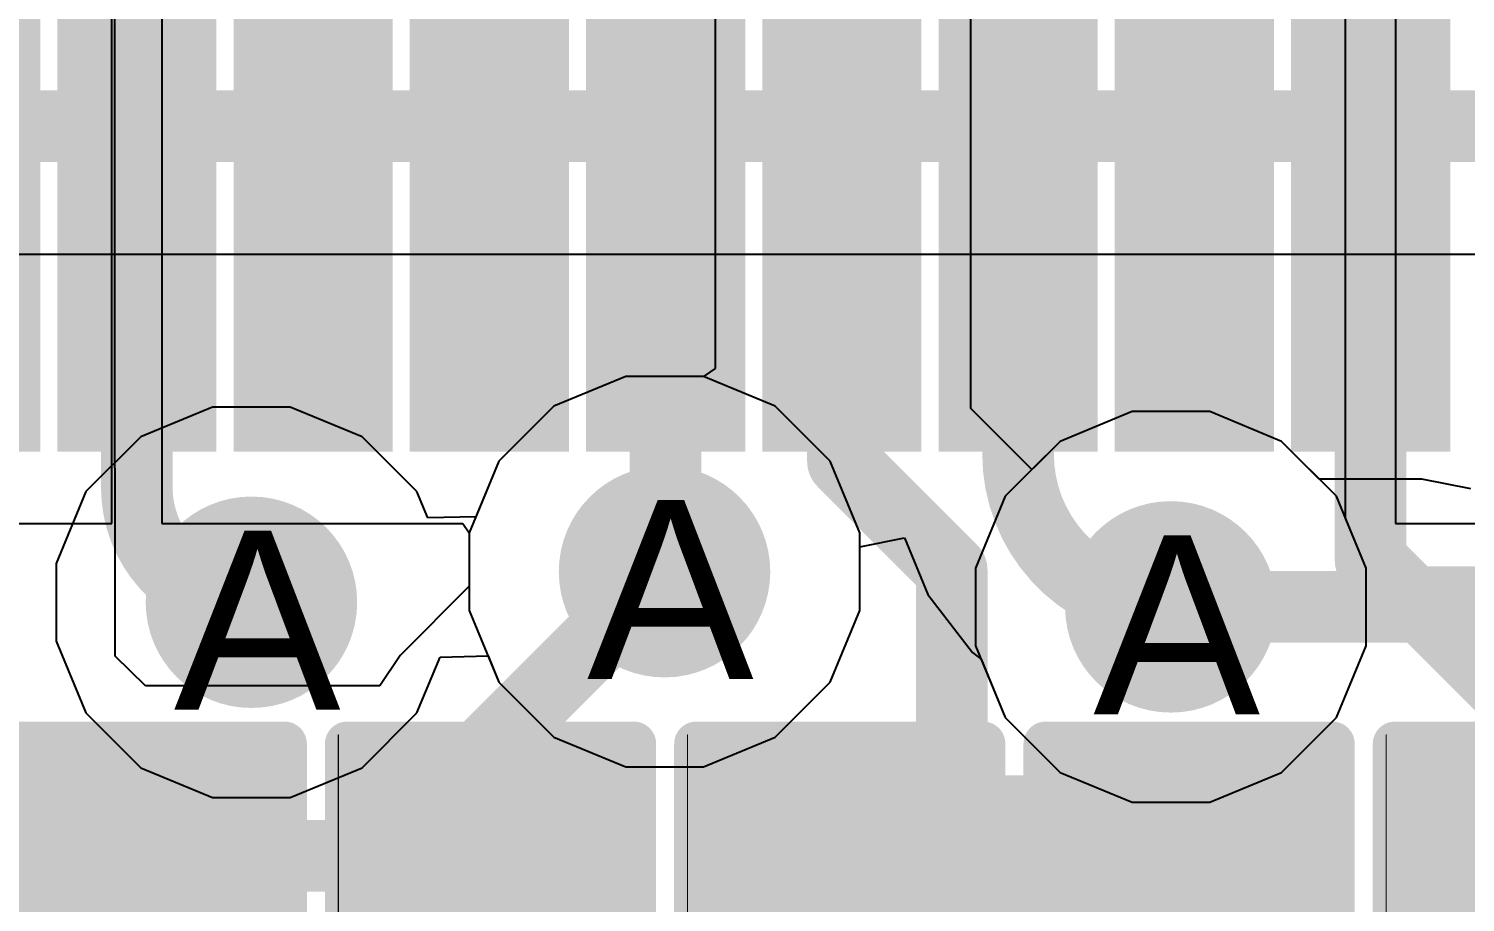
# Model space of a CAD drawing. Header units: inches. Extents: x 0 to 5271, y 0 to 5417.
# Drawn here: x 45.977 to 50.053, y 77.097 to 79.576 of the extents above; entities that cross this region are included whole.
import ezdxf

# ---------------------------------------------------------------- set-up
doc = ezdxf.new("R2010")
doc.units = ezdxf.units.IN
for name, color, linetype in [('Bottom Layer', 5, 'Continuous'), ('Bottom Overlay', 54, 'Continuous'), ('Bottom Paste', 16, 'Continuous'), ('Bottom Solder', 6, 'Continuous'), ('Drill Drawing', 1, 'Continuous'), ('L2_GND1', 16, 'Continuous'), ('L3_SIG1', 76, 'Continuous'), ('L4_PWR', 90, 'Continuous'), ('L5_GND2', 156, 'Continuous'), ('L6_SIG2', 130, 'Continuous'), ('L7_GND3', 216, 'Continuous'), ('Top Layer', 1, 'Continuous'), ('Top Paste', 8, 'Continuous'), ('Top Solder', 216, 'Continuous'), ('Via Holes', 16, 'Continuous')]:
    doc.layers.add(name, color=color, linetype=linetype)
doc.styles.add('Arial', font='', dxfattribs={"height": 0.2})
doc.styles.get('Arial').set_extended_font_data('Arial')

# ---------------------------------------------------------------- blocks, each defined once
blk = doc.blocks.new('AS0B826_S78B_7H_23')
at = {"layer": 'Top Layer'}
for points in [[(-27.9253, 26.381), (-27.5753, 26.381), (-27.5753, 24.381), (-27.9253, 24.381)], [(-27.4252, 26.381), (-27.0752, 26.381), (-27.0752, 24.381), (-27.4252, 24.381)], [(-26.9253, 26.381), (-26.5753, 26.381), (-26.5753, 24.381), (-26.9253, 24.381)], [(-26.4252, 26.381), (-26.0752, 26.381), (-26.0752, 24.381), (-26.4252, 24.381)], [(-25.9253, 26.381), (-25.5753, 26.381), (-25.5753, 24.381), (-25.9253, 24.381)], [(-25.4252, 26.381), (-25.0752, 26.381), (-25.0752, 24.381), (-25.4252, 24.381)], [(-24.9253, 26.381), (-24.5753, 26.381), (-24.5753, 24.381), (-24.9253, 24.381)], [(-24.4252, 26.381), (-24.0752, 26.381), (-24.0752, 24.381), (-24.4252, 24.381)]]:
    blk.add_hatch(color=1, dxfattribs=at).paths.add_polyline_path(points)
at = {"layer": 'Top Paste'}
for points in [[(-27.9253, 26.381), (-27.5753, 26.381), (-27.5753, 24.381), (-27.9253, 24.381)], [(-27.4252, 26.381), (-27.0752, 26.381), (-27.0752, 24.381), (-27.4252, 24.381)], [(-26.9253, 26.381), (-26.5753, 26.381), (-26.5753, 24.381), (-26.9253, 24.381)], [(-26.4252, 26.381), (-26.0752, 26.381), (-26.0752, 24.381), (-26.4252, 24.381)], [(-25.9253, 26.381), (-25.5753, 26.381), (-25.5753, 24.381), (-25.9253, 24.381)], [(-25.4252, 26.381), (-25.0752, 26.381), (-25.0752, 24.381), (-25.4252, 24.381)], [(-24.9253, 26.381), (-24.5753, 26.381), (-24.5753, 24.381), (-24.9253, 24.381)], [(-24.4252, 26.381), (-24.0752, 26.381), (-24.0752, 24.381), (-24.4252, 24.381)]]:
    blk.add_hatch(color=8, dxfattribs=at).paths.add_polyline_path(points)
at = {"layer": 'Top Solder'}
for points in [[(-28.476, 26.4318), (-28.0244, 26.4318), (-28.0244, 24.3302), (-28.476, 24.3302)], [(-27.9761, 26.4318), (-27.5245, 26.4318), (-27.5245, 24.3302), (-27.9761, 24.3302)], [(-27.476, 26.4318), (-27.0244, 26.4318), (-27.0244, 24.3302), (-27.476, 24.3302)], [(-26.9761, 26.4318), (-26.5245, 26.4318), (-26.5245, 24.3302), (-26.9761, 24.3302)], [(-26.476, 26.4318), (-26.0244, 26.4318), (-26.0244, 24.3302), (-26.476, 24.3302)], [(-25.9761, 26.4318), (-25.5245, 26.4318), (-25.5245, 24.3302), (-25.9761, 24.3302)], [(-25.476, 26.4318), (-25.0244, 26.4318), (-25.0244, 24.3302), (-25.476, 24.3302)], [(-24.9761, 26.4318), (-24.5245, 26.4318), (-24.5245, 24.3302), (-24.9761, 24.3302)], [(-24.476, 26.4318), (-24.0244, 26.4318), (-24.0244, 24.3302), (-24.476, 24.3302)]]:
    blk.add_hatch(color=216, dxfattribs=at).paths.add_polyline_path(points)
blk = doc.blocks.new('R___0402_B_28')
at = {"layer": 'Bottom Layer'}
for points in [[(-0.2413, 0.3175), (-0.2413, -0.3175), (-0.6985, -0.3175), (-0.6985, 0.3175)], [(0.6985, 0.3175), (0.6985, -0.3175), (0.2413, -0.3175), (0.2413, 0.3175)]]:
    blk.add_hatch(color=5, dxfattribs=at).paths.add_polyline_path(points)
at = {"layer": 'Bottom Paste'}
for points in [[(-0.2413, 0.3175), (-0.2413, -0.3175), (-0.6985, -0.3175), (-0.6985, 0.3175)], [(0.6985, 0.3175), (0.6985, -0.3175), (0.2413, -0.3175), (0.2413, 0.3175)]]:
    blk.add_hatch(color=16, dxfattribs=at).paths.add_polyline_path(points)
at = {"layer": 'Bottom Solder'}
for points in [[(-0.1863, 0.3725), (-0.1863, -0.3725), (-0.7535, -0.3725), (-0.7535, 0.3725)], [(0.7535, 0.3725), (0.7535, -0.3725), (0.1863, -0.3725), (0.1863, 0.3725)]]:
    blk.add_hatch(color=6, dxfattribs=at).paths.add_polyline_path(points)
at = {"layer": 'Bottom Overlay'}
for points in [[(-0.7874, 0.4064, 0.127, 0.127, 0), (-0.7874, -0.4064, 0.127, 0.127, 0)], [(-0.7874, 0.4064, 0.127, 0.127, 0), (0.7874, 0.4064, 0.127, 0.127, 0)], [(0.7874, 0.4064, 0.127, 0.127, 0), (0.7874, -0.4064, 0.127, 0.127, 0)], [(-0.8128, 0.4318, 0.00323, 0.00323, 0), (0.8128, 0.4318, 0.00323, 0.00323, 0)], [(-0.7874, -0.4064, 0.127, 0.127, 0), (0.7874, -0.4064, 0.127, 0.127, 0)]]:
    blk.add_lwpolyline(points, format="xyseb", dxfattribs=at)
for points in [[(-0.8191, 0.4064, 0.0635, 0.0635, 1), (-0.7556, 0.4064, 0.0635, 0.0635, 1)], [(-0.8191, 0.4064, 0.0635, 0.0635, 1), (-0.7556, 0.4064, 0.0635, 0.0635, 1)], [(0.7557, 0.4064, 0.0635, 0.0635, 1), (0.8192, 0.4064, 0.0635, 0.0635, 1)], [(0.7557, 0.4064, 0.0635, 0.0635, 1), (0.8192, 0.4064, 0.0635, 0.0635, 1)], [(-0.8136, 0.4318, 0.00161, 0.00161, 1), (-0.812, 0.4318, 0.00161, 0.00161, 1)], [(0.812, 0.4318, 0.00161, 0.00161, 1), (0.8136, 0.4318, 0.00161, 0.00161, 1)], [(-0.8191, -0.4064, 0.0635, 0.0635, 1), (-0.7556, -0.4064, 0.0635, 0.0635, 1)], [(-0.8191, -0.4064, 0.0635, 0.0635, 1), (-0.7556, -0.4064, 0.0635, 0.0635, 1)], [(0.7557, -0.4064, 0.0635, 0.0635, 1), (0.8192, -0.4064, 0.0635, 0.0635, 1)], [(0.7557, -0.4064, 0.0635, 0.0635, 1), (0.8192, -0.4064, 0.0635, 0.0635, 1)]]:
    blk.add_lwpolyline(points, format="xyseb", close=True, dxfattribs=at)
blk = doc.blocks.new('C___0402_B_125')
at = {"layer": 'Bottom Layer'}
for points in [[(-0.2413, 0.3175), (-0.2413, -0.3175), (-0.6985, -0.3175), (-0.6985, 0.3175)], [(0.6985, 0.3175), (0.6985, -0.3175), (0.2413, -0.3175), (0.2413, 0.3175)]]:
    blk.add_hatch(color=5, dxfattribs=at).paths.add_polyline_path(points)
at = {"layer": 'Bottom Paste'}
for points in [[(-0.2413, 0.3175), (-0.2413, -0.3175), (-0.6985, -0.3175), (-0.6985, 0.3175)], [(0.6985, 0.3175), (0.6985, -0.3175), (0.2413, -0.3175), (0.2413, 0.3175)]]:
    blk.add_hatch(color=16, dxfattribs=at).paths.add_polyline_path(points)
at = {"layer": 'Bottom Solder'}
for points in [[(-0.1813, 0.3775), (-0.1813, -0.3775), (-0.7585, -0.3775), (-0.7585, 0.3775)], [(0.7585, 0.3775), (0.7585, -0.3775), (0.1813, -0.3775), (0.1813, 0.3775)]]:
    blk.add_hatch(color=6, dxfattribs=at).paths.add_polyline_path(points)
at = {"layer": 'Bottom Overlay'}
for points in [[(-0.7874, -0.4064, 0.127, 0.127, 0), (-0.7874, 0.4064, 0.127, 0.127, 0)], [(-0.2794, 0.4064, 0.127, 0.127, 0), (-0.7874, 0.4064, 0.127, 0.127, 0)], [(0.7874, 0.4064, 0.127, 0.127, 0), (0.2794, 0.4064, 0.127, 0.127, 0)], [(0.7874, -0.4064, 0.127, 0.127, 0), (0.7874, 0.4064, 0.127, 0.127, 0)], [(-0.2794, -0.4064, 0.127, 0.127, 0), (-0.7874, -0.4064, 0.127, 0.127, 0)], [(0.7874, -0.4064, 0.127, 0.127, 0), (0.2794, -0.4064, 0.127, 0.127, 0)]]:
    blk.add_lwpolyline(points, format="xyseb", dxfattribs=at)
for points in [[(-0.8192, 0.4064, 0.0635, 0.0635, 1), (-0.7557, 0.4064, 0.0635, 0.0635, 1)], [(-0.8192, 0.4064, 0.0635, 0.0635, 1), (-0.7557, 0.4064, 0.0635, 0.0635, 1)], [(-0.3112, 0.4064, 0.0635, 0.0635, 1), (-0.2477, 0.4064, 0.0635, 0.0635, 1)], [(0.2476, 0.4064, 0.0635, 0.0635, 1), (0.3111, 0.4064, 0.0635, 0.0635, 1)], [(0.7556, 0.4064, 0.0635, 0.0635, 1), (0.8191, 0.4064, 0.0635, 0.0635, 1)], [(0.7556, 0.4064, 0.0635, 0.0635, 1), (0.8191, 0.4064, 0.0635, 0.0635, 1)], [(-0.8192, -0.4064, 0.0635, 0.0635, 1), (-0.7557, -0.4064, 0.0635, 0.0635, 1)], [(-0.8192, -0.4064, 0.0635, 0.0635, 1), (-0.7557, -0.4064, 0.0635, 0.0635, 1)], [(-0.3112, -0.4064, 0.0635, 0.0635, 1), (-0.2477, -0.4064, 0.0635, 0.0635, 1)], [(0.2476, -0.4064, 0.0635, 0.0635, 1), (0.3111, -0.4064, 0.0635, 0.0635, 1)], [(0.7556, -0.4064, 0.0635, 0.0635, 1), (0.8191, -0.4064, 0.0635, 0.0635, 1)], [(0.7556, -0.4064, 0.0635, 0.0635, 1), (0.8191, -0.4064, 0.0635, 0.0635, 1)]]:
    blk.add_lwpolyline(points, format="xyseb", close=True, dxfattribs=at)
blk = doc.blocks.new('R___0402_B_161')
at = {"layer": 'Bottom Layer'}
for points in [[(-0.2413, 0.3175), (-0.2413, -0.3175), (-0.6985, -0.3175), (-0.6985, 0.3175)], [(0.6985, 0.3175), (0.6985, -0.3175), (0.2413, -0.3175), (0.2413, 0.3175)]]:
    blk.add_hatch(color=5, dxfattribs=at).paths.add_polyline_path(points)
at = {"layer": 'Bottom Paste'}
for points in [[(-0.2413, 0.3175), (-0.2413, -0.3175), (-0.6985, -0.3175), (-0.6985, 0.3175)], [(0.6985, 0.3175), (0.6985, -0.3175), (0.2413, -0.3175), (0.2413, 0.3175)]]:
    blk.add_hatch(color=16, dxfattribs=at).paths.add_polyline_path(points)
at = {"layer": 'Bottom Solder'}
for points in [[(-0.1863, 0.3725), (-0.1863, -0.3725), (-0.7535, -0.3725), (-0.7535, 0.3725)], [(0.7535, 0.3725), (0.7535, -0.3725), (0.1863, -0.3725), (0.1863, 0.3725)]]:
    blk.add_hatch(color=6, dxfattribs=at).paths.add_polyline_path(points)
at = {"layer": 'Bottom Overlay'}
for points in [[(-0.7874, 0.4064, 0.127, 0.127, 0), (0.7874, 0.4064, 0.127, 0.127, 0)], [(-0.7874, 0.4064, 0.127, 0.127, 0), (-0.7874, -0.4064, 0.127, 0.127, 0)], [(0.7874, 0.4064, 0.127, 0.127, 0), (0.7874, -0.4064, 0.127, 0.127, 0)], [(-0.8128, 0.4318, 0.00323, 0.00323, 0), (0.8128, 0.4318, 0.00323, 0.00323, 0)], [(-0.7874, -0.4064, 0.127, 0.127, 0), (0.7874, -0.4064, 0.127, 0.127, 0)]]:
    blk.add_lwpolyline(points, format="xyseb", dxfattribs=at)
for points in [[(-0.8191, 0.4064, 0.0635, 0.0635, 1), (-0.7556, 0.4064, 0.0635, 0.0635, 1)], [(-0.8191, 0.4064, 0.0635, 0.0635, 1), (-0.7556, 0.4064, 0.0635, 0.0635, 1)], [(0.7557, 0.4064, 0.0635, 0.0635, 1), (0.8192, 0.4064, 0.0635, 0.0635, 1)], [(0.7557, 0.4064, 0.0635, 0.0635, 1), (0.8192, 0.4064, 0.0635, 0.0635, 1)], [(-0.8136, 0.4318, 0.00161, 0.00161, 1), (-0.812, 0.4318, 0.00161, 0.00161, 1)], [(0.812, 0.4318, 0.00161, 0.00161, 1), (0.8136, 0.4318, 0.00161, 0.00161, 1)], [(-0.8191, -0.4064, 0.0635, 0.0635, 1), (-0.7556, -0.4064, 0.0635, 0.0635, 1)], [(-0.8191, -0.4064, 0.0635, 0.0635, 1), (-0.7556, -0.4064, 0.0635, 0.0635, 1)], [(0.7557, -0.4064, 0.0635, 0.0635, 1), (0.8192, -0.4064, 0.0635, 0.0635, 1)], [(0.7557, -0.4064, 0.0635, 0.0635, 1), (0.8192, -0.4064, 0.0635, 0.0635, 1)]]:
    blk.add_lwpolyline(points, format="xyseb", close=True, dxfattribs=at)
blk = doc.blocks.new('R___0402_B_359')
at = {"layer": 'Bottom Layer'}
for points in [[(-0.2413, 0.3175), (-0.2413, -0.3175), (-0.6985, -0.3175), (-0.6985, 0.3175)], [(0.6985, 0.3175), (0.6985, -0.3175), (0.2413, -0.3175), (0.2413, 0.3175)]]:
    blk.add_hatch(color=5, dxfattribs=at).paths.add_polyline_path(points)
at = {"layer": 'Bottom Paste'}
for points in [[(-0.2413, 0.3175), (-0.2413, -0.3175), (-0.6985, -0.3175), (-0.6985, 0.3175)], [(0.6985, 0.3175), (0.6985, -0.3175), (0.2413, -0.3175), (0.2413, 0.3175)]]:
    blk.add_hatch(color=16, dxfattribs=at).paths.add_polyline_path(points)
at = {"layer": 'Bottom Solder'}
for points in [[(-0.1863, 0.3725), (-0.1863, -0.3725), (-0.7535, -0.3725), (-0.7535, 0.3725)], [(0.7535, 0.3725), (0.7535, -0.3725), (0.1863, -0.3725), (0.1863, 0.3725)]]:
    blk.add_hatch(color=6, dxfattribs=at).paths.add_polyline_path(points)
at = {"layer": 'Bottom Overlay'}
for points in [[(-0.7874, 0.4064, 0.127, 0.127, 0), (0.7874, 0.4064, 0.127, 0.127, 0)], [(-0.7874, 0.4064, 0.127, 0.127, 0), (-0.7874, -0.4064, 0.127, 0.127, 0)], [(0.7874, 0.4064, 0.127, 0.127, 0), (0.7874, -0.4064, 0.127, 0.127, 0)], [(-0.8128, 0.4318, 0.00323, 0.00323, 0), (0.8128, 0.4318, 0.00323, 0.00323, 0)], [(-0.7874, -0.4064, 0.127, 0.127, 0), (0.7874, -0.4064, 0.127, 0.127, 0)]]:
    blk.add_lwpolyline(points, format="xyseb", dxfattribs=at)
for points in [[(-0.8192, 0.4064, 0.0635, 0.0635, 1), (-0.7557, 0.4064, 0.0635, 0.0635, 1)], [(-0.8192, 0.4064, 0.0635, 0.0635, 1), (-0.7557, 0.4064, 0.0635, 0.0635, 1)], [(0.7556, 0.4064, 0.0635, 0.0635, 1), (0.8191, 0.4064, 0.0635, 0.0635, 1)], [(0.7556, 0.4064, 0.0635, 0.0635, 1), (0.8191, 0.4064, 0.0635, 0.0635, 1)], [(-0.8136, 0.4318, 0.00161, 0.00161, 1), (-0.812, 0.4318, 0.00161, 0.00161, 1)], [(0.812, 0.4318, 0.00161, 0.00161, 1), (0.8136, 0.4318, 0.00161, 0.00161, 1)], [(-0.8192, -0.4064, 0.0635, 0.0635, 1), (-0.7557, -0.4064, 0.0635, 0.0635, 1)], [(-0.8192, -0.4064, 0.0635, 0.0635, 1), (-0.7557, -0.4064, 0.0635, 0.0635, 1)], [(0.7556, -0.4064, 0.0635, 0.0635, 1), (0.8191, -0.4064, 0.0635, 0.0635, 1)], [(0.7556, -0.4064, 0.0635, 0.0635, 1), (0.8191, -0.4064, 0.0635, 0.0635, 1)]]:
    blk.add_lwpolyline(points, format="xyseb", close=True, dxfattribs=at)
blk = doc.blocks.new('C___0402_B_569')
at = {"layer": 'Bottom Layer'}
for points in [[(-0.2413, 0.3175), (-0.2413, -0.3175), (-0.6985, -0.3175), (-0.6985, 0.3175)], [(0.6985, 0.3175), (0.6985, -0.3175), (0.2413, -0.3175), (0.2413, 0.3175)]]:
    blk.add_hatch(color=5, dxfattribs=at).paths.add_polyline_path(points)
at = {"layer": 'Bottom Paste'}
for points in [[(-0.2413, 0.3175), (-0.2413, -0.3175), (-0.6985, -0.3175), (-0.6985, 0.3175)], [(0.6985, 0.3175), (0.6985, -0.3175), (0.2413, -0.3175), (0.2413, 0.3175)]]:
    blk.add_hatch(color=16, dxfattribs=at).paths.add_polyline_path(points)
at = {"layer": 'Bottom Solder'}
for points in [[(-0.1813, 0.3775), (-0.1813, -0.3775), (-0.7585, -0.3775), (-0.7585, 0.3775)], [(0.7585, 0.3775), (0.7585, -0.3775), (0.1813, -0.3775), (0.1813, 0.3775)]]:
    blk.add_hatch(color=6, dxfattribs=at).paths.add_polyline_path(points)
at = {"layer": 'Bottom Overlay'}
for points in [[(-0.7874, -0.4064, 0.127, 0.127, 0), (-0.7874, 0.4064, 0.127, 0.127, 0)], [(-0.2794, 0.4064, 0.127, 0.127, 0), (-0.7874, 0.4064, 0.127, 0.127, 0)], [(0.7874, 0.4064, 0.127, 0.127, 0), (0.2794, 0.4064, 0.127, 0.127, 0)], [(0.7874, -0.4064, 0.127, 0.127, 0), (0.7874, 0.4064, 0.127, 0.127, 0)], [(-0.2794, -0.4064, 0.127, 0.127, 0), (-0.7874, -0.4064, 0.127, 0.127, 0)], [(0.7874, -0.4064, 0.127, 0.127, 0), (0.2794, -0.4064, 0.127, 0.127, 0)]]:
    blk.add_lwpolyline(points, format="xyseb", dxfattribs=at)
for points in [[(-0.8192, 0.4064, 0.0635, 0.0635, 1), (-0.7557, 0.4064, 0.0635, 0.0635, 1)], [(-0.8192, 0.4064, 0.0635, 0.0635, 1), (-0.7557, 0.4064, 0.0635, 0.0635, 1)], [(-0.3112, 0.4064, 0.0635, 0.0635, 1), (-0.2477, 0.4064, 0.0635, 0.0635, 1)], [(0.2476, 0.4064, 0.0635, 0.0635, 1), (0.3111, 0.4064, 0.0635, 0.0635, 1)], [(0.7556, 0.4064, 0.0635, 0.0635, 1), (0.8191, 0.4064, 0.0635, 0.0635, 1)], [(0.7556, 0.4064, 0.0635, 0.0635, 1), (0.8191, 0.4064, 0.0635, 0.0635, 1)], [(-0.8192, -0.4064, 0.0635, 0.0635, 1), (-0.7557, -0.4064, 0.0635, 0.0635, 1)], [(-0.8192, -0.4064, 0.0635, 0.0635, 1), (-0.7557, -0.4064, 0.0635, 0.0635, 1)], [(-0.3112, -0.4064, 0.0635, 0.0635, 1), (-0.2477, -0.4064, 0.0635, 0.0635, 1)], [(0.2476, -0.4064, 0.0635, 0.0635, 1), (0.3111, -0.4064, 0.0635, 0.0635, 1)], [(0.7556, -0.4064, 0.0635, 0.0635, 1), (0.8191, -0.4064, 0.0635, 0.0635, 1)], [(0.7556, -0.4064, 0.0635, 0.0635, 1), (0.8191, -0.4064, 0.0635, 0.0635, 1)]]:
    blk.add_lwpolyline(points, format="xyseb", close=True, dxfattribs=at)

msp = doc.modelspace()

# ---------------------------------------------------------------- hatches: boundary and pattern name
at = {"layer": 'Bottom Layer'}
h = msp.add_hatch(color=5, dxfattribs=at)
edge = h.paths.add_edge_path()
edge.add_arc((47.7811, 78.0349), 0.3, 0, 360)
h = msp.add_hatch(color=5, dxfattribs=at)
edge = h.paths.add_edge_path()
edge.add_arc((46.6091, 77.9482), 0.3, 0, 360)
h = msp.add_hatch(color=5, dxfattribs=at)
edge = h.paths.add_edge_path()
edge.add_arc((49.2175, 77.9351), 0.3, 0, 360)
msp.add_hatch(color=5, dxfattribs=at).paths.add_polyline_path([(47.9608, 77.0001), (49.5868, 77.0001), (49.5868, 77.4573), (47.9608, 77.4573)])
at = {"layer": 'L2_GND1'}
h = msp.add_hatch(color=16, dxfattribs=at)
edge = h.paths.add_edge_path()
edge.add_arc((47.7811, 78.0349), 0.3, 0, 360)
h = msp.add_hatch(color=16, dxfattribs=at)
edge = h.paths.add_edge_path()
edge.add_arc((46.6091, 77.9482), 0.3, 0, 360)
h = msp.add_hatch(color=16, dxfattribs=at)
edge = h.paths.add_edge_path()
edge.add_arc((49.2175, 77.9351), 0.3, 0, 360)
at = {"layer": 'L3_SIG1'}
h = msp.add_hatch(color=76, dxfattribs=at)
edge = h.paths.add_edge_path()
edge.add_arc((47.7811, 78.0349), 0.3, 0, 360)
h = msp.add_hatch(color=76, dxfattribs=at)
edge = h.paths.add_edge_path()
edge.add_arc((46.6091, 77.9482), 0.3, 0, 360)
h = msp.add_hatch(color=76, dxfattribs=at)
edge = h.paths.add_edge_path()
edge.add_arc((49.2175, 77.9351), 0.3, 0, 360)
at = {"layer": 'L4_PWR'}
h = msp.add_hatch(color=90, dxfattribs=at)
edge = h.paths.add_edge_path()
edge.add_arc((47.7811, 78.0349), 0.3, 0, 360)
h = msp.add_hatch(color=90, dxfattribs=at)
edge = h.paths.add_edge_path()
edge.add_arc((46.6091, 77.9482), 0.3, 0, 360)
h = msp.add_hatch(color=90, dxfattribs=at)
edge = h.paths.add_edge_path()
edge.add_arc((49.2175, 77.9351), 0.3, 0, 360)
at = {"layer": 'L5_GND2'}
h = msp.add_hatch(color=156, dxfattribs=at)
edge = h.paths.add_edge_path()
edge.add_arc((47.7811, 78.0349), 0.3, 0, 360)
h = msp.add_hatch(color=156, dxfattribs=at)
edge = h.paths.add_edge_path()
edge.add_arc((46.6091, 77.9482), 0.3, 0, 360)
h = msp.add_hatch(color=156, dxfattribs=at)
edge = h.paths.add_edge_path()
edge.add_arc((49.2175, 77.9351), 0.3, 0, 360)
at = {"layer": 'L6_SIG2'}
h = msp.add_hatch(color=130, dxfattribs=at)
edge = h.paths.add_edge_path()
edge.add_arc((47.7811, 78.0349), 0.3, 0, 360)
h = msp.add_hatch(color=130, dxfattribs=at)
edge = h.paths.add_edge_path()
edge.add_arc((46.6091, 77.9482), 0.3, 0, 360)
h = msp.add_hatch(color=130, dxfattribs=at)
edge = h.paths.add_edge_path()
edge.add_arc((49.2175, 77.9351), 0.3, 0, 360)
at = {"layer": 'L7_GND3'}
h = msp.add_hatch(color=216, dxfattribs=at)
edge = h.paths.add_edge_path()
edge.add_arc((47.7811, 78.0349), 0.3, 0, 360)
h = msp.add_hatch(color=216, dxfattribs=at)
edge = h.paths.add_edge_path()
edge.add_arc((46.6091, 77.9482), 0.3, 0, 360)
h = msp.add_hatch(color=216, dxfattribs=at)
edge = h.paths.add_edge_path()
edge.add_arc((49.2175, 77.9351), 0.3, 0, 360)
at = {"layer": 'Top Layer'}
h = msp.add_hatch(color=1, dxfattribs=at)
edge = h.paths.add_edge_path()
edge.add_arc((47.7811, 78.0349), 0.3, 0, 360)
h = msp.add_hatch(color=1, dxfattribs=at)
edge = h.paths.add_edge_path()
edge.add_arc((46.6091, 77.9482), 0.3, 0, 360)
h = msp.add_hatch(color=1, dxfattribs=at)
edge = h.paths.add_edge_path()
edge.add_arc((49.2175, 77.9351), 0.3, 0, 360)
at = {"layer": 'Via Holes'}
h = msp.add_hatch(color=7, dxfattribs=at)
edge = h.paths.add_edge_path()
edge.add_arc((47.7811, 78.0349), 0.15, 0, 360)
h = msp.add_hatch(color=7, dxfattribs=at)
edge = h.paths.add_edge_path()
edge.add_arc((46.6091, 77.9482), 0.15, 0, 360)
h = msp.add_hatch(color=7, dxfattribs=at)
edge = h.paths.add_edge_path()
edge.add_arc((49.2175, 77.9351), 0.15, 0, 360)

# ---------------------------------------------------------------- linework, layer by layer
at = {"layer": 'Bottom Layer'}
for p, q in [((47.9246, 80.3708), (47.9246, 78.6111)), ((48.6497, 78.4983), (48.6497, 80.3708)), ((46.2219, 78.3305), (46.2219, 80.31)), ((47.6709, 78.5888), (47.4672, 78.5045)), ((47.8912, 78.5888), (47.6709, 78.5888)), ((47.9246, 78.6111), (47.8912, 78.5888)), ((47.4672, 78.5045), (47.3114, 78.3487)), ((48.8235, 78.3246), (48.6497, 78.4983)), ((49.1073, 78.4891), (48.9036, 78.4048)), ((49.3277, 78.4891), (49.1073, 78.4891)), ((49.5313, 78.4048), (49.3277, 78.4891)), ((48.9036, 78.4048), (48.8235, 78.3246)), ((49.6384, 78.2977), (49.5313, 78.4048)), ((47.3114, 78.3487), (47.2271, 78.145)), ((46.2229, 78.3256), (46.2219, 78.3305)), ((46.2229, 78.275), (46.2229, 78.3256)), ((49.9297, 78.2977), (49.6384, 78.2977)), ((50.0684, 78.2701), (49.9297, 78.2977)), ((49.9297, 78.2977), (49.9297, 78.2977)), ((46.2229, 78.2748), (46.2229, 78.275)), ((46.2229, 77.7949), (46.2229, 78.2748)), ((46.2229, 78.2748), (46.2229, 78.2748)), ((47.2271, 78.145), (47.2271, 77.9936)), ((47.2271, 77.9936), (47.031, 77.7975)), ((46.3083, 77.7113), (46.2229, 77.7949)), ((46.2229, 77.7949), (46.2229, 77.7949)), ((47.031, 77.7975), (46.9734, 77.7113)), ((46.9734, 77.7113), (46.3083, 77.7113))]:
    msp.add_line(p, q, dxfattribs=at)
for points in [[(48.2872, 78.3481, 0.2032, 0.2032, 0), (48.2872, 80.7917, 0.2032, 0.2032, 0)], [(48.2872, 78.3481, 0.2032, 0.2032, 0), (48.5958, 78.0395, 0.2032, 0.2032, 0)], [(47.2873, 77.5411, 0.2032, 0.2032, 0), (47.7811, 78.0349, 0.2032, 0.2032, 0)], [(48.5958, 77.3557, 0.2032, 0.2032, 0), (48.5958, 78.0395, 0.2032, 0.2032, 0)], [(49.2175, 77.9351, 0.2032, 0.2032, 0), (49.9297, 77.9351, 0.2032, 0.2032, 0)], [(49.9297, 77.9351, 0.2032, 0.2032, 0), (50.2158, 77.6489, 0.2032, 0.2032, 0)], [(47.2873, 77.2287, 0.2032, 0.2032, 0), (47.2873, 77.5411, 0.2032, 0.2032, 0)], [(48.5958, 77.3557, 0.2032, 0.2032, 0), (49.0534, 77.3557, 0.2032, 0.2032, 0)], [(49.0534, 77.3557, 0.2032, 0.2032, 0), (49.1804, 77.2287, 0.2032, 0.2032, 0)], [(46.2964, 77.2287, 0.2032, 0.2032, 0), (47.2873, 77.2287, 0.2032, 0.2032, 0)], [(48.2783, 77.2287, 0.2032, 0.2032, 0), (49.1804, 77.2287, 0.2032, 0.2032, 0)], [(49.1804, 77.2287, 0.2032, 0.2032, 0), (49.2693, 77.2287, 0.2032, 0.2032, 0)]]:
    msp.add_lwpolyline(points, format="xyseb", dxfattribs=at)
for points in [[(48.2364, 78.3481, 0.1016, 0.1016, 1), (48.338, 78.3481, 0.1016, 0.1016, 1)], [(48.2364, 78.3481, 0.1016, 0.1016, 1), (48.338, 78.3481, 0.1016, 0.1016, 1)], [(47.7303, 78.0349, 0.1016, 0.1016, 1), (47.8319, 78.0349, 0.1016, 0.1016, 1)], [(48.545, 78.0395, 0.1016, 0.1016, 1), (48.6466, 78.0395, 0.1016, 0.1016, 1)], [(48.545, 78.0395, 0.1016, 0.1016, 1), (48.6466, 78.0395, 0.1016, 0.1016, 1)], [(49.1667, 77.9351, 0.1016, 0.1016, 1), (49.2683, 77.9351, 0.1016, 0.1016, 1)], [(49.8789, 77.9351, 0.1016, 0.1016, 1), (49.9805, 77.9351, 0.1016, 0.1016, 1)], [(49.8789, 77.9351, 0.1016, 0.1016, 1), (49.9805, 77.9351, 0.1016, 0.1016, 1)], [(47.2365, 77.5411, 0.1016, 0.1016, 1), (47.3381, 77.5411, 0.1016, 0.1016, 1)], [(47.2365, 77.5411, 0.1016, 0.1016, 1), (47.3381, 77.5411, 0.1016, 0.1016, 1)], [(48.545, 77.3557, 0.1016, 0.1016, 1), (48.6466, 77.3557, 0.1016, 0.1016, 1)], [(48.545, 77.3557, 0.1016, 0.1016, 1), (48.6466, 77.3557, 0.1016, 0.1016, 1)], [(49.0026, 77.3557, 0.1016, 0.1016, 1), (49.1042, 77.3557, 0.1016, 0.1016, 1)], [(49.0026, 77.3557, 0.1016, 0.1016, 1), (49.1042, 77.3557, 0.1016, 0.1016, 1)], [(46.2456, 77.2287, 0.1016, 0.1016, 1), (46.3472, 77.2287, 0.1016, 0.1016, 1)], [(47.2365, 77.2287, 0.1016, 0.1016, 1), (47.3381, 77.2287, 0.1016, 0.1016, 1)], [(47.2365, 77.2287, 0.1016, 0.1016, 1), (47.3381, 77.2287, 0.1016, 0.1016, 1)], [(48.2275, 77.2287, 0.1016, 0.1016, 1), (48.3291, 77.2287, 0.1016, 0.1016, 1)], [(49.1296, 77.2287, 0.1016, 0.1016, 1), (49.2312, 77.2287, 0.1016, 0.1016, 1)], [(49.1296, 77.2287, 0.1016, 0.1016, 1), (49.2312, 77.2287, 0.1016, 0.1016, 1)], [(49.1296, 77.2287, 0.1016, 0.1016, 1), (49.2312, 77.2287, 0.1016, 0.1016, 1)], [(49.2185, 77.2287, 0.1016, 0.1016, 1), (49.3201, 77.2287, 0.1016, 0.1016, 1)]]:
    msp.add_lwpolyline(points, format="xyseb", close=True, dxfattribs=at)
at = {"layer": 'L2_GND1'}
for p, q in [((31.9532, 78.9362), (62.5116, 78.9362)), ((47.6709, 78.5888), (47.4672, 78.5045)), ((47.8913, 78.5888), (47.6709, 78.5888)), ((48.0949, 78.5045), (47.8913, 78.5888)), ((47.4672, 78.5045), (47.3114, 78.3487)), ((48.2507, 78.3487), (48.0949, 78.5045)), ((49.1073, 78.4891), (48.9036, 78.4048)), ((49.3277, 78.4891), (49.1073, 78.4891)), ((49.5313, 78.4048), (49.3277, 78.4891)), ((48.9036, 78.4048), (48.7478, 78.2489)), ((49.6871, 78.2489), (49.5313, 78.4048)), ((47.3114, 78.3487), (47.2271, 78.145)), ((48.3351, 78.145), (48.2507, 78.3487)), ((48.7478, 78.2489), (48.6635, 78.0453)), ((49.7715, 78.0453), (49.6871, 78.2489)), ((47.2271, 78.145), (47.2271, 77.9247)), ((48.3351, 77.9247), (48.3351, 78.145)), ((48.6635, 78.0453), (48.6635, 77.8249)), ((49.7715, 77.8249), (49.7715, 78.0453)), ((47.2271, 77.9247), (47.3114, 77.721)), ((48.2507, 77.721), (48.3351, 77.9247)), ((48.6635, 77.8249), (48.7478, 77.6213)), ((49.6871, 77.6213), (49.7715, 77.8249)), ((47.3114, 77.721), (47.4672, 77.5652)), ((48.0949, 77.5652), (48.2507, 77.721)), ((48.7478, 77.6213), (48.9036, 77.4654)), ((49.5313, 77.4654), (49.6871, 77.6213)), ((47.4672, 77.5652), (47.6709, 77.4809)), ((47.8913, 77.4809), (48.0949, 77.5652)), ((47.6709, 77.4809), (47.8913, 77.4809)), ((48.9036, 77.4654), (49.1073, 77.3811)), ((49.3277, 77.3811), (49.5313, 77.4654)), ((49.1073, 77.3811), (49.3277, 77.3811))]:
    msp.add_line(p, q, dxfattribs=at)
msp.add_lwpolyline([(31.9532, 79.2988, 0.2032, 0.2032, 0), (62.6618, 79.2988, 0.2032, 0.2032, 0)], format="xyseb", dxfattribs=at)
at = {"layer": 'L3_SIG1'}
for p, q in [((47.6709, 78.5888), (47.4672, 78.5045)), ((47.8913, 78.5888), (47.6709, 78.5888)), ((48.0949, 78.5045), (47.8913, 78.5888)), ((47.4672, 78.5045), (47.3114, 78.3487)), ((48.2507, 78.3487), (48.0949, 78.5045)), ((49.1073, 78.4891), (48.9036, 78.4048)), ((49.3277, 78.4891), (49.1073, 78.4891)), ((49.5313, 78.4048), (49.3277, 78.4891)), ((48.9036, 78.4048), (48.7478, 78.2489)), ((49.6871, 78.2489), (49.5313, 78.4048)), ((47.3114, 78.3487), (47.2271, 78.145)), ((48.3351, 78.145), (48.2507, 78.3487)), ((48.7478, 78.2489), (48.6635, 78.0453)), ((49.7715, 78.0453), (49.6871, 78.2489)), ((47.2271, 78.145), (47.2271, 77.9247)), ((48.3351, 77.9247), (48.3351, 78.145)), ((48.6635, 78.0453), (48.6635, 77.8249)), ((49.7715, 77.8249), (49.7715, 78.0453)), ((47.2271, 77.9247), (47.3114, 77.721)), ((48.2507, 77.721), (48.3351, 77.9247)), ((48.6635, 77.8249), (48.7478, 77.6213)), ((49.6871, 77.6213), (49.7715, 77.8249)), ((47.3114, 77.721), (47.4672, 77.5652)), ((48.0949, 77.5652), (48.2507, 77.721)), ((48.7478, 77.6213), (48.9036, 77.4654)), ((49.5313, 77.4654), (49.6871, 77.6213)), ((47.4672, 77.5652), (47.6709, 77.4809)), ((47.8913, 77.4809), (48.0949, 77.5652)), ((47.6709, 77.4809), (47.8913, 77.4809)), ((48.9036, 77.4654), (49.1073, 77.3811)), ((49.3277, 77.3811), (49.5313, 77.4654)), ((49.1073, 77.3811), (49.3277, 77.3811))]:
    msp.add_line(p, q, dxfattribs=at)
at = {"layer": 'L4_PWR'}
for p, q in [((47.6709, 78.5888), (47.4672, 78.5045)), ((47.8913, 78.5888), (47.6709, 78.5888)), ((48.0949, 78.5045), (47.8913, 78.5888)), ((46.4989, 78.5022), (46.2953, 78.4178)), ((46.7193, 78.5022), (46.4989, 78.5022)), ((46.9229, 78.4178), (46.7193, 78.5022)), ((47.4672, 78.5045), (47.3114, 78.3487)), ((48.2507, 78.3487), (48.0949, 78.5045)), ((49.1073, 78.4891), (48.9036, 78.4048)), ((49.3277, 78.4891), (49.1073, 78.4891)), ((49.5313, 78.4048), (49.3277, 78.4891)), ((46.2953, 78.4178), (46.1394, 78.262)), ((47.0788, 78.262), (46.9229, 78.4178)), ((48.9036, 78.4048), (48.7478, 78.2489)), ((49.6871, 78.2489), (49.5313, 78.4048)), ((47.3114, 78.3487), (47.2459, 78.1905)), ((48.3351, 78.145), (48.2507, 78.3487)), ((46.1394, 78.262), (46.0551, 78.0584)), ((47.1097, 78.1873), (47.0788, 78.262)), ((48.7478, 78.2489), (48.6635, 78.0453)), ((49.7715, 78.0453), (49.6871, 78.2489)), ((47.2459, 78.1905), (47.1097, 78.1873)), ((48.3351, 77.9247), (48.3351, 78.145)), ((46.0551, 78.0584), (46.0551, 77.838)), ((48.6635, 78.0453), (48.6635, 77.8249)), ((49.7715, 77.8249), (49.7715, 78.0453)), ((48.2507, 77.721), (48.3351, 77.9247)), ((46.0551, 77.838), (46.1394, 77.6344)), ((48.6635, 77.8249), (48.7478, 77.6213)), ((49.6871, 77.6213), (49.7715, 77.8249)), ((47.0788, 77.6344), (47.1443, 77.7926)), ((47.1443, 77.7926), (47.2804, 77.7958)), ((47.2804, 77.7958), (47.3114, 77.721)), ((47.3114, 77.721), (47.4672, 77.5652)), ((48.0949, 77.5652), (48.2507, 77.721)), ((46.1394, 77.6344), (46.2953, 77.4785)), ((46.9229, 77.4785), (47.0788, 77.6344)), ((48.7478, 77.6213), (48.9036, 77.4654)), ((49.5313, 77.4654), (49.6871, 77.6213)), ((47.4672, 77.5652), (47.6709, 77.4809)), ((47.8913, 77.4809), (48.0949, 77.5652)), ((46.2953, 77.4785), (46.4989, 77.3942)), ((46.7193, 77.3942), (46.9229, 77.4785)), ((47.6709, 77.4809), (47.8913, 77.4809)), ((48.9036, 77.4654), (49.1073, 77.3811)), ((49.3277, 77.3811), (49.5313, 77.4654)), ((46.4989, 77.3942), (46.7193, 77.3942)), ((49.1073, 77.3811), (49.3277, 77.3811))]:
    msp.add_line(p, q, dxfattribs=at)
at = {"layer": 'L5_GND2'}
for p, q in [((47.6709, 78.5888), (47.4672, 78.5045)), ((47.8913, 78.5888), (47.6709, 78.5888)), ((48.0949, 78.5045), (47.8913, 78.5888)), ((47.4672, 78.5045), (47.3114, 78.3487)), ((48.2507, 78.3487), (48.0949, 78.5045)), ((49.1073, 78.4891), (48.9036, 78.4048)), ((49.3277, 78.4891), (49.1073, 78.4891)), ((49.5313, 78.4048), (49.3277, 78.4891)), ((48.9036, 78.4048), (48.7478, 78.2489)), ((49.6871, 78.2489), (49.5313, 78.4048)), ((47.3114, 78.3487), (47.2271, 78.145)), ((48.3351, 78.145), (48.2507, 78.3487)), ((48.7478, 78.2489), (48.6635, 78.0453)), ((49.7715, 78.0453), (49.6871, 78.2489)), ((47.2271, 78.145), (47.2271, 77.9247)), ((48.3351, 77.9247), (48.3351, 78.145)), ((48.6635, 78.0453), (48.6635, 77.8249)), ((49.7715, 77.8249), (49.7715, 78.0453)), ((47.2271, 77.9247), (47.3114, 77.721)), ((48.2507, 77.721), (48.3351, 77.9247)), ((48.6635, 77.8249), (48.7478, 77.6213)), ((49.6871, 77.6213), (49.7715, 77.8249)), ((47.3114, 77.721), (47.4672, 77.5652)), ((48.0949, 77.5652), (48.2507, 77.721)), ((48.7478, 77.6213), (48.9036, 77.4654)), ((49.5313, 77.4654), (49.6871, 77.6213)), ((47.4672, 77.5652), (47.6709, 77.4809)), ((47.8913, 77.4809), (48.0949, 77.5652)), ((47.6709, 77.4809), (47.8913, 77.4809)), ((48.9036, 77.4654), (49.1073, 77.3811)), ((49.3277, 77.3811), (49.5313, 77.4654)), ((49.1073, 77.3811), (49.3277, 77.3811))]:
    msp.add_line(p, q, dxfattribs=at)
at = {"layer": 'L6_SIG2'}
for p, q in [((47.6709, 78.5888), (47.4672, 78.5045)), ((47.8913, 78.5888), (47.6709, 78.5888)), ((48.0949, 78.5045), (47.8913, 78.5888)), ((47.4672, 78.5045), (47.3114, 78.3487)), ((48.2507, 78.3487), (48.0949, 78.5045)), ((49.1073, 78.4891), (48.9036, 78.4048)), ((49.3277, 78.4891), (49.1073, 78.4891)), ((49.5313, 78.4048), (49.3277, 78.4891)), ((48.9036, 78.4048), (48.7478, 78.2489)), ((49.6871, 78.2489), (49.5313, 78.4048)), ((47.3114, 78.3487), (47.2271, 78.145)), ((48.3351, 78.145), (48.2507, 78.3487)), ((48.7478, 78.2489), (48.6635, 78.0453)), ((49.7715, 78.0453), (49.6871, 78.2489)), ((47.2271, 78.145), (47.2271, 77.9247)), ((48.3351, 77.9247), (48.3351, 78.145)), ((48.6635, 78.0453), (48.6635, 77.8249)), ((49.7715, 77.8249), (49.7715, 78.0453)), ((47.2271, 77.9247), (47.3114, 77.721)), ((48.2507, 77.721), (48.3351, 77.9247)), ((48.6635, 77.8249), (48.7478, 77.6213)), ((49.6871, 77.6213), (49.7715, 77.8249)), ((47.3114, 77.721), (47.4672, 77.5652)), ((48.0949, 77.5652), (48.2507, 77.721)), ((48.7478, 77.6213), (48.9036, 77.4654)), ((49.5313, 77.4654), (49.6871, 77.6213)), ((47.4672, 77.5652), (47.6709, 77.4809)), ((47.8913, 77.4809), (48.0949, 77.5652)), ((47.6709, 77.4809), (47.8913, 77.4809)), ((48.9036, 77.4654), (49.1073, 77.3811)), ((49.3277, 77.3811), (49.5313, 77.4654)), ((49.1073, 77.3811), (49.3277, 77.3811))]:
    msp.add_line(p, q, dxfattribs=at)
at = {"layer": 'L7_GND3'}
for p, q in [((47.6709, 78.5888), (47.4672, 78.5045)), ((47.8913, 78.5888), (47.6709, 78.5888)), ((48.0949, 78.5045), (47.8913, 78.5888)), ((47.4672, 78.5045), (47.3114, 78.3487)), ((48.2507, 78.3487), (48.0949, 78.5045)), ((49.1073, 78.4891), (48.9036, 78.4048)), ((49.3277, 78.4891), (49.1073, 78.4891)), ((49.5313, 78.4048), (49.3277, 78.4891)), ((48.9036, 78.4048), (48.7478, 78.2489)), ((49.6871, 78.2489), (49.5313, 78.4048)), ((47.3114, 78.3487), (47.2271, 78.145)), ((48.3351, 78.145), (48.2507, 78.3487)), ((48.7478, 78.2489), (48.6635, 78.0453)), ((49.7715, 78.0453), (49.6871, 78.2489)), ((47.2271, 78.145), (47.2271, 77.9247)), ((48.3351, 77.9247), (48.3351, 78.145)), ((48.6635, 78.0453), (48.6635, 77.8249)), ((49.7715, 77.8249), (49.7715, 78.0453)), ((47.2271, 77.9247), (47.3114, 77.721)), ((48.2507, 77.721), (48.3351, 77.9247)), ((48.6635, 77.8249), (48.7478, 77.6213)), ((49.6871, 77.6213), (49.7715, 77.8249)), ((47.3114, 77.721), (47.4672, 77.5652)), ((48.0949, 77.5652), (48.2507, 77.721)), ((48.7478, 77.6213), (48.9036, 77.4654)), ((49.5313, 77.4654), (49.6871, 77.6213)), ((47.4672, 77.5652), (47.6709, 77.4809)), ((47.8913, 77.4809), (48.0949, 77.5652)), ((47.6709, 77.4809), (47.8913, 77.4809)), ((48.9036, 77.4654), (49.1073, 77.3811)), ((49.3277, 77.3811), (49.5313, 77.4654)), ((49.1073, 77.3811), (49.3277, 77.3811))]:
    msp.add_line(p, q, dxfattribs=at)
at = {"layer": 'Top Layer'}
for p, q in [((46.2132, 78.172), (46.2132, 80.68)), ((46.3552, 80.68), (46.3552, 78.172)), ((49.713, 78.1864), (49.713, 80.3205)), ((49.855, 80.2669), (49.855, 78.172)), ((45.8529, 78.172), (46.2132, 78.172)), ((46.3552, 78.172), (47.2091, 78.172)), ((47.2091, 78.172), (47.2271, 78.145)), ((49.7715, 78.0453), (49.713, 78.1864)), ((49.855, 78.172), (52.2131, 78.172)), ((47.2271, 78.145), (47.2271, 77.9247)), ((48.3351, 78.1054), (48.4621, 78.1306)), ((48.4621, 78.1306), (48.5283, 77.9706)), ((48.3351, 77.9247), (48.3351, 78.1054)), ((49.7715, 77.8249), (49.7715, 78.0453)), ((48.5283, 77.9706), (48.6548, 77.8058)), ((47.2271, 77.9247), (47.3114, 77.721)), ((48.2507, 77.721), (48.3351, 77.9247)), ((48.6548, 77.8058), (48.6791, 77.7871)), ((49.6871, 77.6213), (49.7715, 77.8249)), ((48.6791, 77.7871), (48.7478, 77.6213)), ((47.3114, 77.721), (47.4672, 77.5652)), ((48.0949, 77.5652), (48.2507, 77.721)), ((48.7478, 77.6213), (48.9036, 77.4654)), ((49.5313, 77.4654), (49.6871, 77.6213)), ((47.4672, 77.5652), (47.6709, 77.4809)), ((47.8913, 77.4809), (48.0949, 77.5652)), ((47.6709, 77.4809), (47.8913, 77.4809)), ((48.9036, 77.4654), (49.1073, 77.3811)), ((49.3277, 77.3811), (49.5313, 77.4654)), ((49.1073, 77.3811), (49.3277, 77.3811))]:
    msp.add_line(p, q, dxfattribs=at)
for points in [[(47.284, 79.426, 0.2032, 0.2032, 0), (47.284, 80.7569, 0.2032, 0.2032, 0)], [(48.284, 79.426, 0.2032, 0.2032, 0), (48.284, 80.7917, 0.2032, 0.2032, 0)], [(49.284, 79.426, 0.2032, 0.2032, 0), (49.284, 80.7569, 0.2032, 0.2032, 0)], [(46.284, 78.2733, 0.2032, 0.2032, 0), (46.284, 79.426, 0.2032, 0.2032, 0)], [(46.284, 79.426, 0.2032, 0.2032, 0), (46.3574, 79.3526, 0.2032, 0.2032, 0)], [(47.7842, 78.0349, 0.2032, 0.2032, 0), (47.7842, 79.426, 0.2032, 0.2032, 0)], [(48.7841, 78.3684, 0.2032, 0.2032, 0), (48.7841, 79.426, 0.2032, 0.2032, 0)], [(49.7841, 78.0679, 0.2032, 0.2032, 0), (49.7841, 79.426, 0.2032, 0.2032, 0)], [(49.2175, 77.9351, 0.2032, 0.2032, -0.414214), (48.7841, 78.3684, 0.2032, 0.2032, 0)], [(46.6091, 77.9482, 0.2032, 0.2032, -0.414214), (46.284, 78.2733, 0.2032, 0.2032, 0)], [(49.7841, 78.0679, 0.2032, 0.2032, 0), (49.9032, 77.9489, 0.2032, 0.2032, 0)], [(49.9032, 77.9489, 0.2032, 0.2032, 0), (51.0341, 77.9489, 0.2032, 0.2032, 0)]]:
    msp.add_lwpolyline(points, format="xyseb", dxfattribs=at)
for points in [[(46.2332, 79.426, 0.1016, 0.1016, 1), (46.3348, 79.426, 0.1016, 0.1016, 1)], [(46.2332, 79.426, 0.1016, 0.1016, 1), (46.3348, 79.426, 0.1016, 0.1016, 1)], [(47.2332, 79.426, 0.1016, 0.1016, 1), (47.3348, 79.426, 0.1016, 0.1016, 1)], [(47.7334, 79.426, 0.1016, 0.1016, 1), (47.835, 79.426, 0.1016, 0.1016, 1)], [(48.2332, 79.426, 0.1016, 0.1016, 1), (48.3348, 79.426, 0.1016, 0.1016, 1)], [(48.7333, 79.426, 0.1016, 0.1016, 1), (48.8349, 79.426, 0.1016, 0.1016, 1)], [(49.2332, 79.426, 0.1016, 0.1016, 1), (49.3348, 79.426, 0.1016, 0.1016, 1)], [(49.7333, 79.426, 0.1016, 0.1016, 1), (49.8349, 79.426, 0.1016, 0.1016, 1)], [(46.3066, 79.3526, 0.1016, 0.1016, 1), (46.4082, 79.3526, 0.1016, 0.1016, 1)], [(48.7333, 78.3684, 0.1016, 0.1016, 1), (48.8349, 78.3684, 0.1016, 0.1016, 1)], [(48.7333, 78.3684, 0.1016, 0.1016, 1), (48.8349, 78.3684, 0.1016, 0.1016, 1)], [(46.2332, 78.2733, 0.1016, 0.1016, 1), (46.3348, 78.2733, 0.1016, 0.1016, 1)], [(46.2332, 78.2733, 0.1016, 0.1016, 1), (46.3348, 78.2733, 0.1016, 0.1016, 1)], [(49.7333, 78.0679, 0.1016, 0.1016, 1), (49.8349, 78.0679, 0.1016, 0.1016, 1)], [(49.7333, 78.0679, 0.1016, 0.1016, 1), (49.8349, 78.0679, 0.1016, 0.1016, 1)], [(47.7334, 78.0349, 0.1016, 0.1016, 1), (47.835, 78.0349, 0.1016, 0.1016, 1)], [(46.5583, 77.9482, 0.1016, 0.1016, 1), (46.6599, 77.9482, 0.1016, 0.1016, 1)], [(49.8524, 77.9489, 0.1016, 0.1016, 1), (49.954, 77.9489, 0.1016, 0.1016, 1)], [(49.8524, 77.9489, 0.1016, 0.1016, 1), (49.954, 77.9489, 0.1016, 0.1016, 1)], [(49.1667, 77.9351, 0.1016, 0.1016, 1), (49.2683, 77.9351, 0.1016, 0.1016, 1)]]:
    msp.add_lwpolyline(points, format="xyseb", close=True, dxfattribs=at)

# ---------------------------------------------------------------- block references
msp.add_blockref('AS0B826_S78B_7H_23', (74.0344, 54.045))
for name, p, rotation in [('C___0402_B_125', (46.2964, 76.7588), 270), ('R___0402_B_161', (47.2874, 76.7588), 90), ('R___0402_B_28', (48.2783, 76.7588), 90), ('C___0402_B_569', (49.2693, 76.7588), 270), ('R___0402_B_359', (50.2603, 76.7588), 90)]:
    msp.add_blockref(name, p, dxfattribs=dict(rotation=rotation))

# ---------------------------------------------------------------- texts
at = {"layer": 'Drill Drawing', "style": 'Arial'}
for p in [(47.561, 77.7301), (46.389, 77.6435), (48.9974, 77.6304)]:
    msp.add_text('A', height=0.508, dxfattribs=at).set_placement(p)

doc.saveas('drawing.dxf')
